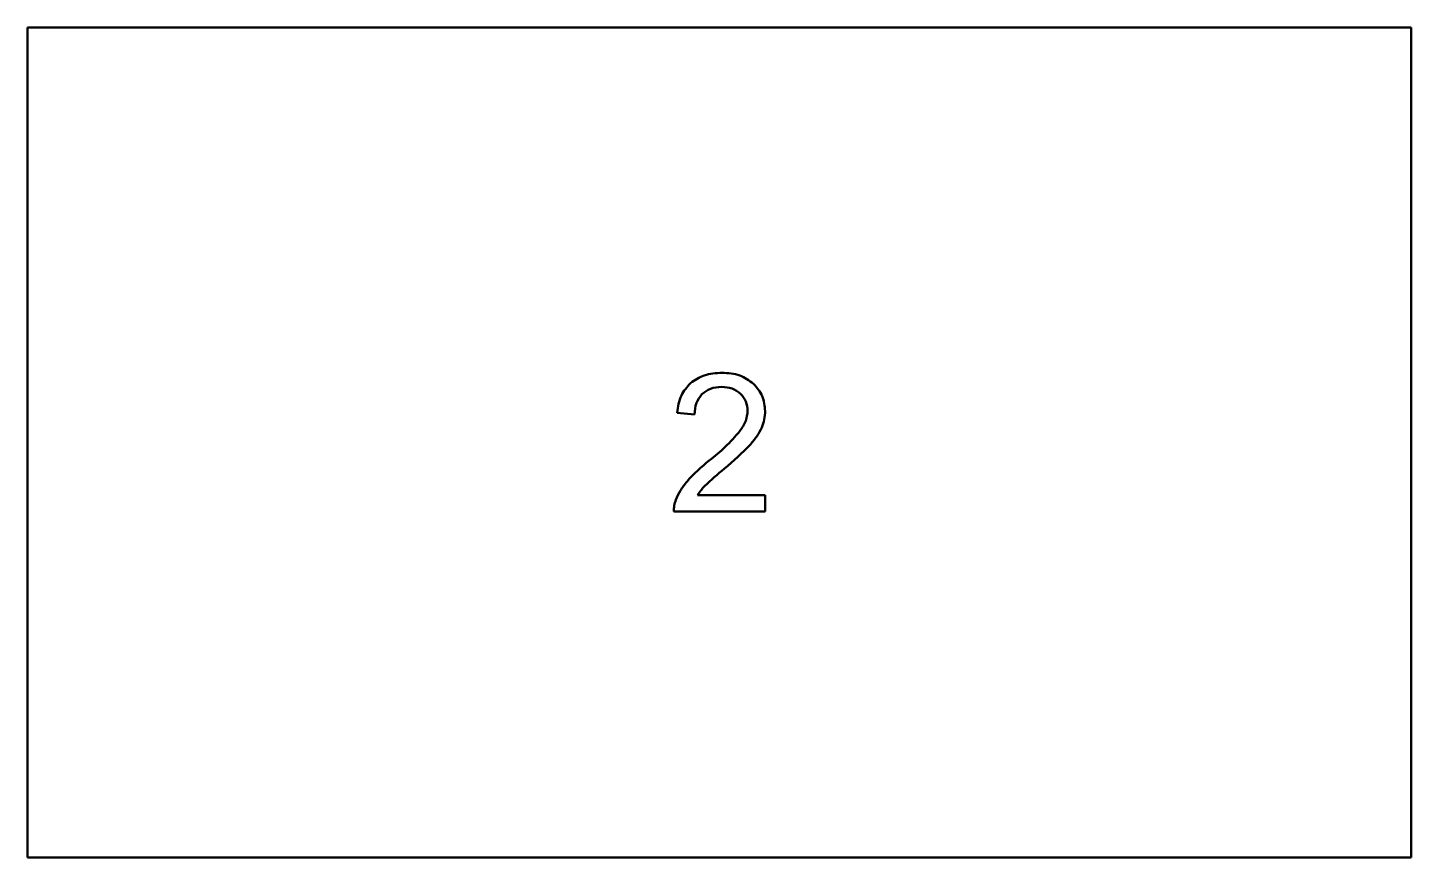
# Model space of a CAD drawing. Header units: millimetres. Extents: x 215.8 to 265.8, y 132.8 to 162.8.
import ezdxf

# ---------------------------------------------------------------- set-up
doc = ezdxf.new("R2010")
doc.units = ezdxf.units.MM
doc.header["$LTSCALE"] = 0.75
doc.layers.add('Visible', color=7, linetype='Continuous', lineweight=50)

msp = doc.modelspace()

# ---------------------------------------------------------------- linework, layer by layer
at = {"layer": 'Visible'}
for p, q in [((265.81, 162.774), (215.81, 162.774)), ((215.81, 162.774), (215.81, 132.774)), ((265.81, 132.774), (265.81, 162.774)), ((239.908, 148.783), (239.277, 148.848)), ((240.014, 145.864), (242.466, 145.864)), ((242.466, 145.864), (242.466, 145.274)), ((242.466, 145.274), (239.161, 145.274)), ((215.81, 132.774), (265.81, 132.774))]:
    msp.add_line(p, q, dxfattribs=at)
for centre, radius, start, end in [((236.302, 152.529), 6.809, 307.4266, 320.3126), ((234.709, 154.522), 9.929, 309.1833, 316.6458), ((244.366, 142.154), 6.332, 128.3094, 138.3103), ((247.705, 138.532), 10.675, 129.0281, 134.1192), ((241.727, 144.796), 2.019, 136.0698, 148.0583)]:
    msp.add_arc(centre, radius, start, end, dxfattribs=at)
for points, knots in [([(239.765, 149.924), (239.925, 150.032), (240.267, 150.263), (240.681, 150.283), (240.901, 150.294)], [0, 0, 0, 0, 0.0567843, 0.1214839, 0.1214839, 0.1214839, 0.1214839]), ([(240.901, 150.294), (241.123, 150.282), (241.543, 150.259), (241.881, 150.011), (242.04, 149.895)], [0, 0, 0, 0, 0.0652286, 0.1230337, 0.1230337, 0.1230337, 0.1230337]), ([(239.277, 148.848), (239.309, 149.065), (239.368, 149.472), (239.639, 149.78), (239.765, 149.924)], [0, 0, 0, 0, 0.0640876, 0.1204172, 0.1204172, 0.1204172, 0.1204172]), ([(240.178, 149.52), (240.1, 149.418), (239.934, 149.202), (239.917, 148.928), (239.908, 148.783)], [0, 0, 0, 0, 0.03751794, 0.08003348, 0.08003348, 0.08003348, 0.08003348]), ([(240.887, 149.786), (240.749, 149.777), (240.485, 149.76), (240.277, 149.598), (240.178, 149.52)], [0, 0, 0, 0, 0.04045503, 0.07735181, 0.07735181, 0.07735181, 0.07735181]), ([(241.568, 149.535), (241.471, 149.608), (241.271, 149.761), (241.018, 149.777), (240.887, 149.786)], [0, 0, 0, 0, 0.03545223, 0.07395178, 0.07395178, 0.07395178, 0.07395178]), ([(241.828, 148.92), (241.818, 149.036), (241.796, 149.269), (241.644, 149.447), (241.568, 149.535)], [0, 0, 0, 0, 0.03426408, 0.06836271, 0.06836271, 0.06836271, 0.06836271]), ([(242.04, 149.895), (242.162, 149.754), (242.408, 149.469), (242.442, 149.094), (242.459, 148.906)], [0, 0, 0, 0, 0.0546459, 0.1098799, 0.1098799, 0.1098799, 0.1098799]), ([(241.542, 148.181), (241.625, 148.304), (241.779, 148.528), (241.813, 148.797), (241.828, 148.92)], [0, 0, 0, 0, 0.04364219, 0.08020491, 0.08020491, 0.08020491, 0.08020491]), ([(242.459, 148.906), (242.454, 148.806), (242.443, 148.603), (242.372, 148.412), (242.337, 148.316)], [0, 0, 0, 0, 0.02991576, 0.06057747, 0.06057747, 0.06057747, 0.06057747]), ([(242.337, 148.316), (242.286, 148.215), (242.175, 147.994), (242.015, 147.807), (241.929, 147.706)], [0, 0, 0, 0, 0.03394326, 0.07364212, 0.07364212, 0.07364212, 0.07364212]), ([(239.233, 145.7), (239.283, 145.814), (239.389, 146.054), (239.552, 146.258), (239.637, 146.365)], [0, 0, 0, 0, 0.03731347, 0.07811767, 0.07811767, 0.07811767, 0.07811767]), ([(239.161, 145.274), (239.163, 145.347), (239.165, 145.493), (239.21, 145.631), (239.233, 145.7)], [0, 0, 0, 0, 0.02179108, 0.04344838, 0.04344838, 0.04344838, 0.04344838])]:
    msp.add_open_spline(points, degree=3, knots=knots, dxfattribs=at)

doc.saveas('drawing.dxf')
